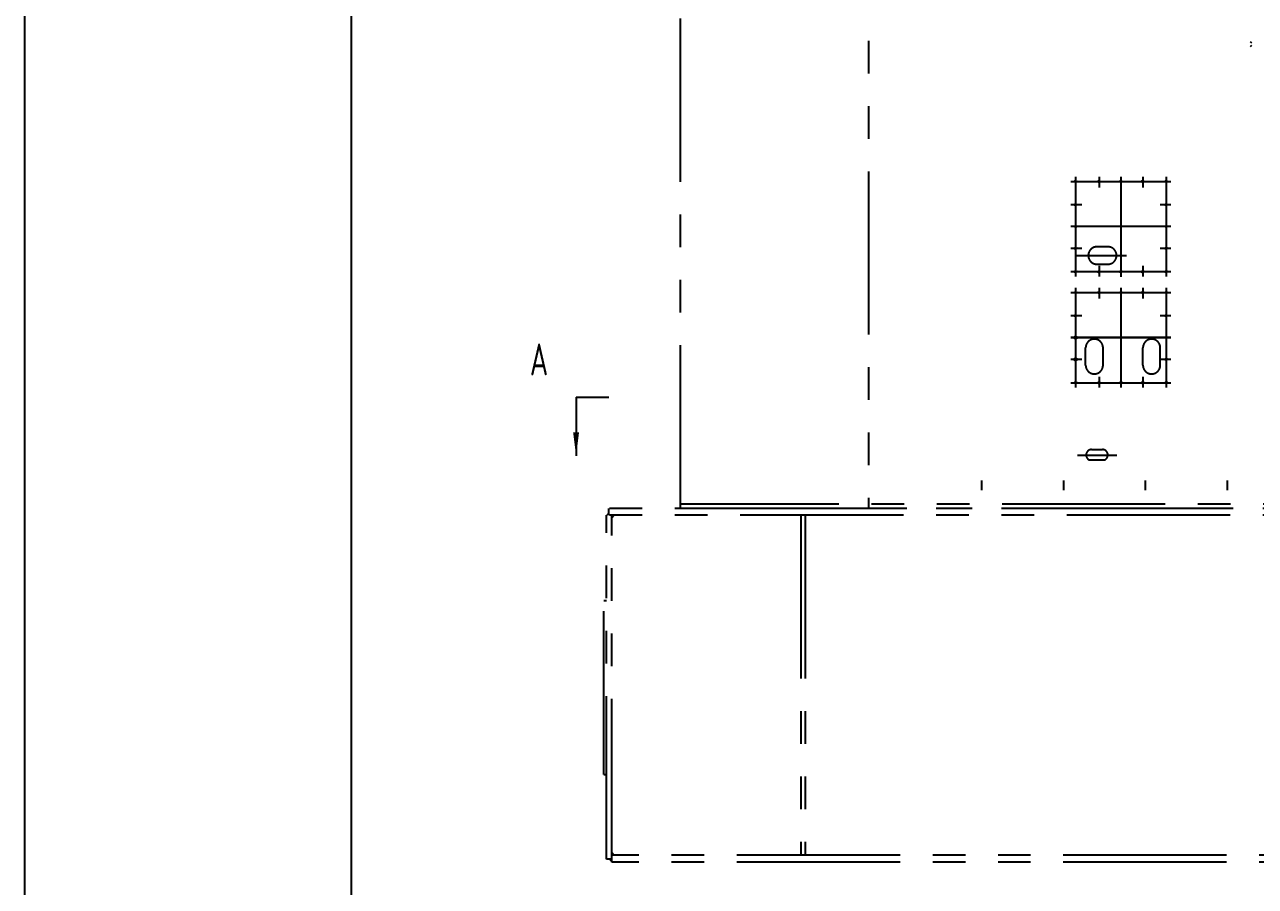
# Model space of a CAD drawing. Header units: millimetres. Extents: x 0 to 25200, y -693 to 17820.
# Drawn here: x 0 to 5654, y 7760 to 11719 of the extents above; entities that cross this region are included whole.
import ezdxf
from ezdxf.enums import TextEntityAlignment as Align

# ---------------------------------------------------------------- set-up
doc = ezdxf.new("R2010")
doc.units = ezdxf.units.MM
doc.header["$LTSCALE"] = 600
doc.linetypes.add('F', pattern=[0.75, 0.5, -0.25])
doc.linetypes.add('K', pattern=[2.5, 1.25, -0.25, 0.25, -0.25, 0.25, -0.25])
for name, color, linetype in [('01', 7, 'Continuous'), ('02', 1, 'Continuous'), ('04', 2, 'F'), ('07', 6, 'K'), ('11', 3, 'Continuous')]:
    doc.layers.add(name, color=color, linetype=linetype)
doc.styles.get("Standard").update_dxf_attribs({"font": 'isocp', "width": 0.707, "bigfont": 'intecad.shx'})

# ---------------------------------------------------------------- blocks, each defined once
blk = doc.blocks.new('*U919', base_point=(366.3, 1043.3))
at = {"layer": '01'}
blk.add_circle((366.3, 1043.3), 3, dxfattribs=at)
at = {"layer": '02'}
blk.add_arc((366.3, 1043.3), 4, 260, 170, dxfattribs=at)
blk = doc.blocks.new('HS223')
at = {"layer": '07', "linetype": 'K'}
h = blk.add_hatch(color=6, dxfattribs=at)
h.paths.add_polyline_path([(35826.2, 35506.5), (35826.2, 35500.5), (35832.2, 35500.5)])
h.paths.add_polyline_path([(35826.2, 35488.5), (35826.2, 35482.5), (35832.2, 35488.5)])
h = blk.add_hatch(color=6, dxfattribs=at)
h.paths.add_polyline_path([(32903.6, 33330.5), (32893.6, 33330.5), (32893.6, 33320.5)])
h.paths.add_polyline_path([(32880.6, 33340.5), (32870.6, 33330.5), (32880.6, 33330.5)])
h = blk.add_hatch(color=6, dxfattribs=at)
h.paths.add_polyline_path([(32893.6, 31779.5), (32893.6, 31769.5), (32903.6, 31769.5)])
h.paths.add_polyline_path([(32893.6, 31750.5), (32883.6, 31750.5), (32893.6, 31740.5)])
at = {"layer": '07', "color": 6, "linetype": 'K'}
for p, q in [((33208.4, 33362.5), (33208.4, 36410.5)), ((34072.2, 36410.5), (34072.2, 33362.5)), ((35826.2, 35506.5), (35832.2, 35500.5)), ((35832.2, 35488.5), (35826.2, 35482.5)), ((35024.2, 34886.1), (35024.2, 34427.9)), ((35132.2, 34886.1), (35132.2, 34836.1)), ((35232.2, 34886.1), (35232.2, 34426.1)), ((35232.2, 34886.1), (35232.2, 34427.9)), ((35332.2, 34886.1), (35332.2, 34836.1)), ((35440.2, 34886.1), (35440.2, 34427.9)), ((35002.2, 34864.1), (35462.2, 34864.1)), ((35052.2, 34757), (35002.2, 34757)), ((35462.2, 34757), (35412.2, 34757)), ((35462.2, 34657), (35002.2, 34657)), ((35052.2, 34657), (35002.2, 34657)), ((35052.2, 34557), (35002.2, 34557)), ((35172.2, 34564.2), (35122.2, 34564.2)), ((35462.2, 34557), (35412.2, 34557)), ((35024, 34524.2), (35257.6, 34524.2)), ((35002.2, 34449.9), (35462.2, 34449.9)), ((35122.2, 34484.2), (35172.2, 34484.2)), ((35132.2, 34476.1), (35132.2, 34427.9)), ((35332.2, 34476.1), (35332.2, 34427.9)), ((35024.2, 34376.1), (35024.2, 33917.9)), ((35024.2, 34376.1), (35024.2, 33917.9)), ((35132.2, 34376.1), (35132.2, 34326.1)), ((35232.2, 34376.1), (35232.2, 33917.9)), ((35232.2, 34376.1), (35232.2, 33917.9)), ((35332.2, 34376.1), (35332.2, 34326.1)), ((35440.2, 34376.1), (35440.2, 33917.9)), ((35002.2, 34354.1), (35462.2, 34354.1)), ((35052.2, 34247), (35002.2, 34247)), ((35462.2, 34247), (35412.2, 34247)), ((35024.2, 34150.5), (35021.2, 34148.7)), ((35021.2, 34148.7), (35021.2, 34145.3)), ((35024.2, 34155.5), (35024.2, 34138.1)), ((35027.1, 34148.7), (35024.2, 34150.5)), ((35027.1, 34145.3), (35027.1, 34148.7)), ((35002.2, 34147), (35462.2, 34147)), ((35462.2, 34147), (35002.2, 34147)), ((35052.2, 34147), (35002.2, 34147)), ((35015.2, 34147), (35032.3, 34147)), ((35021.2, 34145.3), (35024.2, 34143.6)), ((35024.2, 34143.6), (35027.1, 34145.3)), ((35070.1, 34020.1), (35070.1, 34100.1)), ((35150.1, 34020.1), (35150.1, 34100.1)), ((35333.2, 34020.1), (35333.2, 34100.1)), ((35413.2, 34020.1), (35413.2, 34100.1)), ((35052.2, 34047), (35002.2, 34047)), ((35015.2, 34047), (35032.3, 34047)), ((35024.2, 34050.5), (35021.2, 34048.7)), ((35021.2, 34048.7), (35021.2, 34045.3)), ((35021.2, 34045.3), (35024.2, 34043.6)), ((35024.2, 34055.5), (35024.2, 34038.1)), ((35027.1, 34048.7), (35024.2, 34050.5)), ((35024.2, 34043.6), (35027.1, 34045.3)), ((35027.1, 34045.3), (35027.1, 34048.7)), ((35462.2, 34047), (35412.2, 34047)), ((35002.2, 33939.9), (35462.2, 33939.9)), ((35132.2, 33966.1), (35132.2, 33917.9)), ((35332.2, 33966.1), (35332.2, 33917.9)), ((35033.4, 33607.6), (35214, 33607.6)), ((35087.2, 33584.7), (35157.2, 33584.7)), ((35097.2, 33632.6), (35147.2, 33632.6)), ((34592.2, 33491.1), (34592.2, 33445.4)), ((34968.2, 33491.1), (34968.2, 33445.4)), ((35344.2, 33491.1), (35344.2, 33445.4)), ((35720.2, 33491.1), (35720.2, 33445.4)), ((37233.4, 33362.5), (32880.6, 33362.5)), ((32880.6, 33330.5), (32880.6, 33362.5)), ((36948.2, 33362.5), (33208.4, 33362.5)), ((36936.2, 33381.5), (33213.4, 33381.5)), ((32868.6, 31750.5), (32868.6, 33330.5)), ((37233.4, 33330.5), (32868.6, 33330.5)), ((32880.6, 33340.5), (32870.6, 33330.5)), ((32893.6, 31737.5), (32893.6, 33330.5)), ((32893.6, 33320.5), (32903.6, 33330.5)), ((33761.6, 33330.5), (33761.6, 31769.5)), ((33781.6, 33330.5), (33781.6, 31769.5)), ((32856.6, 32140), (32856.6, 32940)), ((32856.6, 32940), (32868.6, 32940)), ((32856.6, 32140), (32868.6, 32140)), ((32903.6, 31769.5), (32893.6, 31779.5)), ((32893.6, 31750.5), (32868.6, 31750.5)), ((32893.6, 31740.5), (32883.6, 31750.5)), ((37217.6, 31769.5), (32893.6, 31769.5)), ((37217.6, 31737.5), (32893.6, 31737.5))]:
    blk.add_line(p, q, dxfattribs=at)
for centre, radius in [((35024.2, 34147), 6.5), ((35024.2, 34147), 3.43), ((35024.2, 34047), 6.5), ((35024.2, 34047), 3.43)]:
    blk.add_circle(centre, radius, dxfattribs=at)
for centre, radius, start, end in [((35122.2, 34524.2), 40, 90, 270), ((35172.2, 34524.2), 40, 270, 90), ((35110.1, 34100.1), 40, 0, 180), ((35373.2, 34100.1), 40, 0, 180), ((35110.1, 34020.1), 40, 180, 0), ((35373.2, 34020.1), 40, 180, 0), ((35097.2, 33607.6), 25, 90, 246.4218), ((35147.2, 33607.6), 25, 293.5782, 90)]:
    blk.add_arc(centre, radius, start, end, dxfattribs=at)
at = {"layer": '07', "color": 6, "linetype": 'K', "extrusion": (0, 0, -1), "zscale": -1}
for p in [(-35024.2, 34864.1), (-35132.2, 34864.1), (-35232.2, 34864.1), (-35332.2, 34864.1), (-35440.2, 34864.1), (-35024.2, 34757), (-35440.2, 34757), (-35024.2, 34657), (-35440.2, 34657), (-35024.2, 34557), (-35440.2, 34557), (-35024.2, 34449.9), (-35132.2, 34449.9), (-35232.2, 34449.9), (-35332.2, 34449.9), (-35440.2, 34449.9), (-35024.2, 34354.1), (-35132.2, 34354.1), (-35232.2, 34354.1), (-35332.2, 34354.1), (-35440.2, 34354.1), (-35024.2, 34247), (-35440.2, 34247), (-35024.2, 34147), (-35440.2, 34147), (-35024.2, 34047), (-35440.2, 34047), (-35024.2, 33939.9), (-35132.2, 33939.9), (-35232.2, 33939.9), (-35332.2, 33939.9), (-35440.2, 33939.9)]:
    blk.add_blockref('*U919', p, dxfattribs=at)
blk = doc.blocks.new('*U968')
at = {"layer": '01'}
blk.add_lwpolyline([(25, 292), (25, 5)], dxfattribs=at)
at = {"layer": '02'}
blk.add_lwpolyline([(0, 297), (0, 0)], dxfattribs=at)

msp = doc.modelspace()

# ---------------------------------------------------------------- linework, layer by layer
at = {"layer": '01', "ltscale": 1.2}
msp.add_line((2533.171, 10007.766), (2683.171, 10007.766), dxfattribs=at)
at = {"layer": '02', "ltscale": 1.2}
msp.add_line((2533.171, 10007.766), (2533.171, 9737.766), dxfattribs=at)
msp.add_lwpolyline([(2533.171, 9737.766, 0, 27, 0), (2533.171, 9845.766, 0, 0, 0)], format="xyseb", dxfattribs=at)

# ---------------------------------------------------------------- block references
at = {"layer": '04', "ltscale": 1.2}
msp.add_blockref('HS223', (-30196.262, -23865.486), dxfattribs=at)
at = {"layer": '07', "xscale": 60, "yscale": 60, "zscale": 60}
msp.add_blockref('*U968', (0, 0), dxfattribs=at)

# ---------------------------------------------------------------- texts
at = {"layer": '11', "ltscale": 1.2, "width": 0.707}
msp.add_text('A', height=147, dxfattribs=at).set_placement((2321.043, 10063.729), align=Align.BOTTOM_LEFT)

doc.saveas('drawing.dxf')
